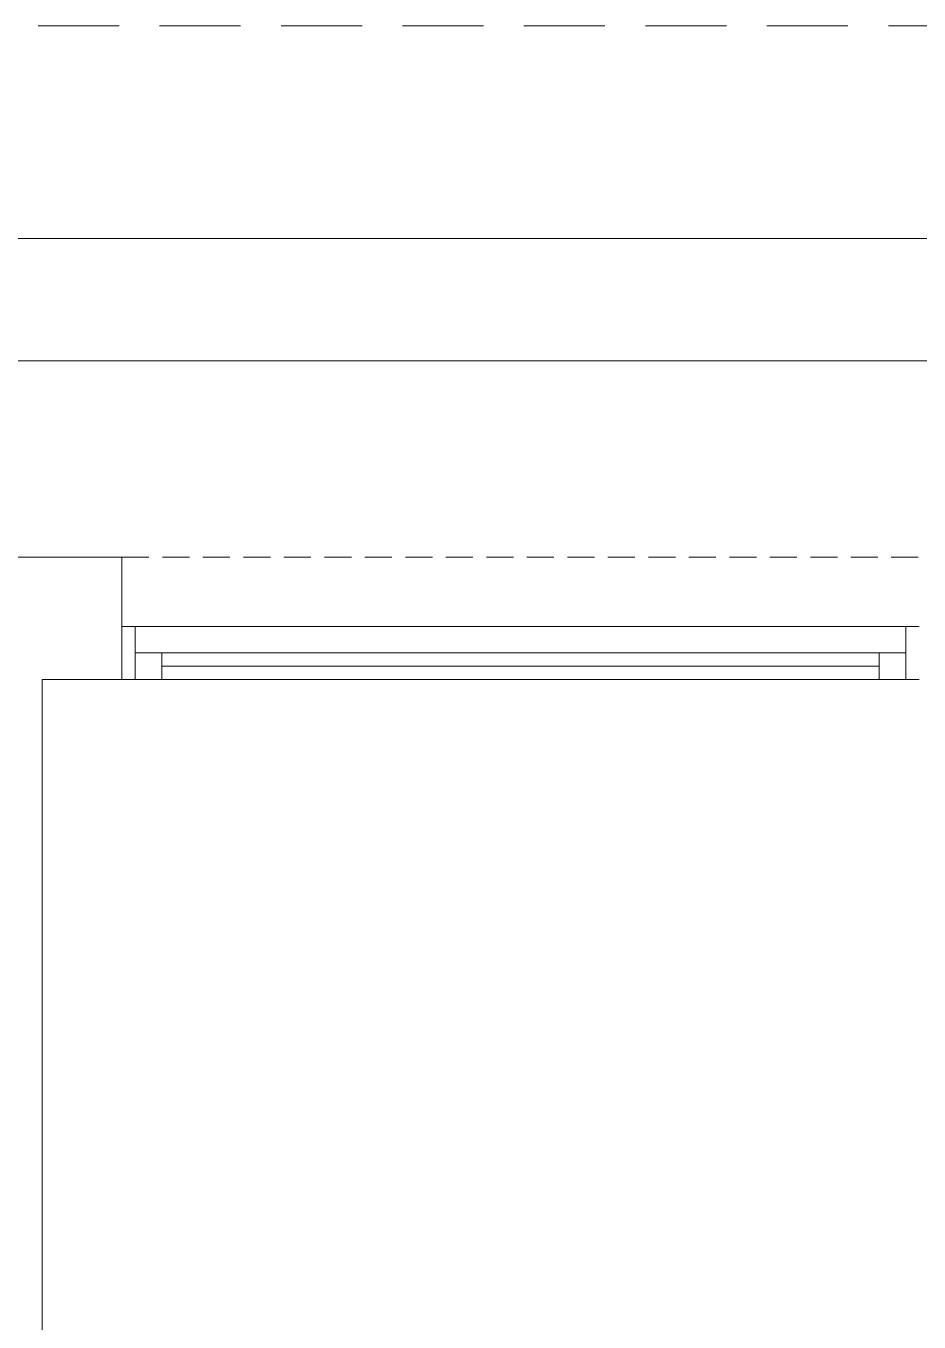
# Model space of a CAD drawing. Header units: millimetres. Extents: x -160614 to 59925, y -157025 to 0.
# Drawn here: x -48644 to -46963, y -95632 to -93193 of the extents above; entities that cross this region are included whole.
import ezdxf

# ---------------------------------------------------------------- set-up
doc = ezdxf.new("R2010")
doc.units = ezdxf.units.MM
doc.header["$LTSCALE"] = 8
doc.linetypes.add('HIDDEN', pattern=[9.525, 6.35, -3.175])
for name, color, linetype, lineweight in [('72_EGR_EQP_TAG', 9, 'Continuous', 5), ('Aluminum', 9, 'Continuous', 5), ('Proj', 9, 'Continuous', 5), ('Walls', 9, 'Continuous', 5)]:
    doc.layers.add(name, color=color, linetype=linetype, lineweight=lineweight)

# ---------------------------------------------------------------- blocks, each defined once
blk = doc.blocks.new('1stF')
at = {"layer": 'Aluminum', "color": 9}
for p, q in [((-46962.8, -94322.6, 0.1), (-48462.8, -94322.6, 0.1)), ((-48437.8, -94322.6, 0.1), (-48437.8, -94422.6, 0.1)), ((-46987.8, -94322.6, 0.1), (-46987.8, -94422.6, 0.1)), ((-46987.8, -94372.6, 0.1), (-48437.8, -94372.6, 0.1)), ((-48387.8, -94372.6, 0.1), (-48387.8, -94422.6, 0.1)), ((-47037.8, -94372.6, 0.1), (-47037.8, -94422.6, 0.1)), ((-48387.8, -94397.6, 0.1), (-47037.8, -94397.6, 0.1)), ((-46962.8, -94422.6, 0.1), (-48462.8, -94422.6, 0.1))]:
    blk.add_line(p, q, dxfattribs=at)
at = {"layer": 'Proj', "color": 9}
for p, q in [((-52172.6, -93592.6, 0.1), (-36772.1, -93592.6, 0.1)), ((-51942.6, -93822.6, 0.1), (-37002.1, -93822.6, 0.1))]:
    blk.add_line(p, q, dxfattribs=at)
at = {"layer": 'Proj', "color": 9, "linetype": 'HIDDEN'}
blk.add_line((-48462.8, -94192.6, 0.1), (-46962.8, -94192.6, 0.1), dxfattribs=at)
at = {"layer": 'Proj', "color": 9, "linetype": 'HIDDEN', "ltscale": 3, "elevation": 0.1}
blk.add_lwpolyline([(-23322.3, -93192.6), (-74742.3, -93192.6), (-74742.3, -117092.6), (-23322.3, -117092.6)], dxfattribs=at)
at = {"layer": 'Walls', "color": 9}
for p, q in [((-50041.4, -94192.6, 0.1), (-48462.8, -94192.6, 0.1)), ((-48462.8, -94422.6, 0.1), (-48462.8, -94192.6, 0.1)), ((-48612.8, -94422.6, 0.1), (-48462.8, -94422.6, 0.1)), ((-48612.8, -96882.6, 0.1), (-48612.8, -94422.6, 0.1))]:
    blk.add_line(p, q, dxfattribs=at)

msp = doc.modelspace()

# ---------------------------------------------------------------- block references
at = {"layer": '72_EGR_EQP_TAG'}
msp.add_blockref('1stF', (0, 0), dxfattribs=at)

doc.saveas('drawing.dxf')
